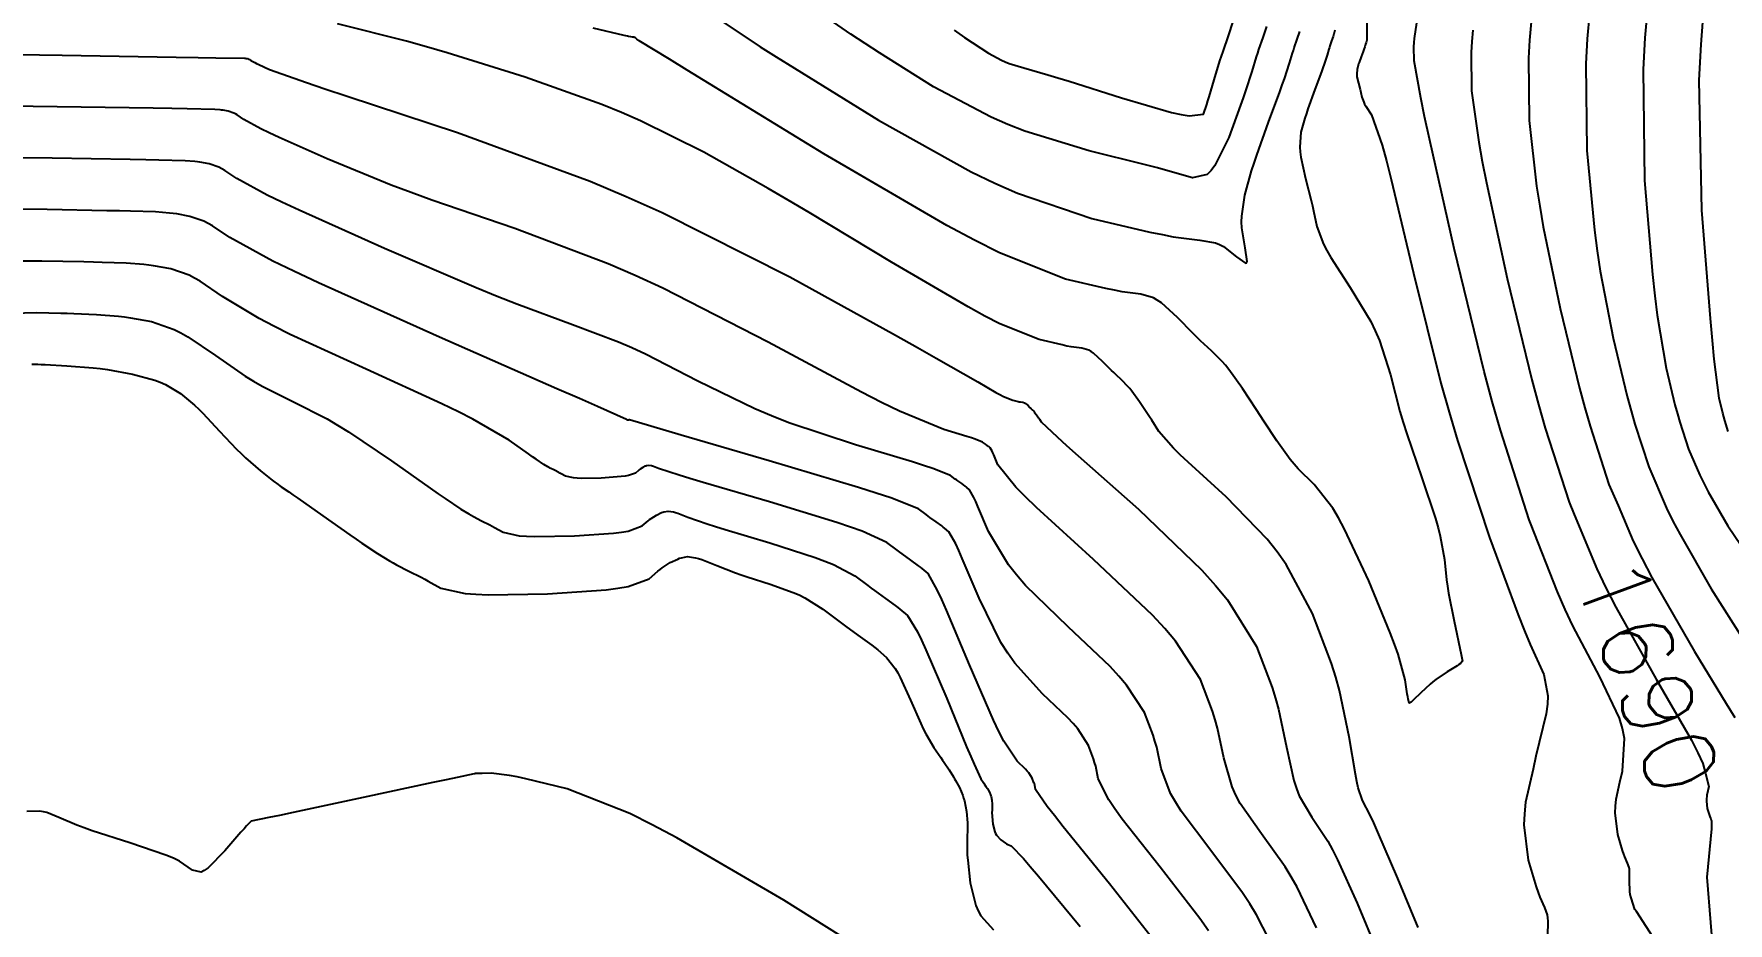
# Model space of a CAD drawing. Header units: metres. Extents: x 837476 to 838477, y 1189012 to 1191014.
# Drawn here: x 837908.3 to 837998.5, y 1190173.2 to 1190220.5 of the extents above; entities that cross this region are included whole.
import ezdxf

# ---------------------------------------------------------------- set-up
doc = ezdxf.new("R2010")
doc.units = ezdxf.units.M
doc.header["$LTSCALE"] = 0.3
doc.layers.add('COTAS 10', color=1, linetype='Continuous')
doc.layers.add('COTAS INT', color=252, linetype='Continuous')
doc.styles.get("Standard").update_dxf_attribs({"font": 'simplex.shx'})

msp = doc.modelspace()

# ---------------------------------------------------------------- linework, layer by layer
at = {"layer": 'COTAS 10'}
for points in [[(837973.937, 1190220.896), (837973.745, 1190220.314), (837973.524, 1190219.667), (837973.462, 1190219.473), (837973.399, 1190219.274), (837973.165, 1190218.502), (837972.832, 1190217.47), (837972.706, 1190217.106), (837972.566, 1190216.709), (837971.936, 1190214.995), (837971.2, 1190213.489), (837970.992, 1190213.224), (837970.782, 1190213.024), (837970.009, 1190212.848), (837968.688, 1190213.221), (837968.133, 1190213.366), (837967.495, 1190213.53), (837964.504, 1190214.275), (837961.088, 1190215.325), (837960.181, 1190215.681), (837959.291, 1190216.065), (837956.219, 1190217.69), (837953.345, 1190219.494), (837952.58, 1190219.993), (837951.828, 1190220.49), (837949.223, 1190222.281)], [(837984.923, 1190220.701), (837984.869, 1190220.104), (837984.833, 1190219.517), (837984.858, 1190217.478), (837985.236, 1190214.743), (837985.422, 1190213.717), (837985.645, 1190212.575), (837986.744, 1190207.478), (837988.061, 1190202.09), (837988.421, 1190200.763), (837988.778, 1190199.508), (837990.048, 1190195.574), (837990.319, 1190194.92), (837991.523, 1190192.021), (837992.008, 1190191.006), (837992.527, 1190189.978), (837994.68, 1190186.153), (837996.554, 1190182.896), (837996.897, 1190182.226), (837997.164, 1190181.656), (837997.308, 1190181.119), (837997.49, 1190180.437), (837997.385, 1190179.964), (837997.373, 1190179.912), (837997.359, 1190179.781), (837997.354, 1190179.655), (837997.404, 1190179.251), (837997.495, 1190178.947), (837997.515, 1190178.884), (837997.534, 1190178.83), (837997.587, 1190178.714), (837997.617, 1190178.629), (837997.622, 1190178.596), (837997.625, 1190178.558), (837997.622, 1190178.386), (837997.629, 1190178.18), (837997.381, 1190175.611), (837997.76, 1190170.774)], [(837976.601, 1190172.901), (837975.568, 1190175.063), (837975.255, 1190175.616), (837974.932, 1190176.15), (837973.668, 1190177.913), (837972.547, 1190179.527), (837972.314, 1190179.968), (837972.114, 1190180.405), (837971.67, 1190181.958), (837971.342, 1190183.53), (837971.215, 1190183.979), (837971.073, 1190184.435), (837970.43, 1190186.129), (837969.105, 1190188.165), (837968.532, 1190188.835), (837967.871, 1190189.551), (837964.74, 1190192.523), (837961.701, 1190195.286), (837961.098, 1190195.87), (837960.598, 1190196.376), (837959.652, 1190197.552), (837959.423, 1190198.096), (837959.375, 1190198.204), (837959.334, 1190198.293), (837959.239, 1190198.461), (837959.181, 1190198.51), (837959.163, 1190198.524), (837959.145, 1190198.539), (837959.069, 1190198.594), (837958.982, 1190198.656), (837958.93, 1190198.694), (837958.828, 1190198.771), (837958.445, 1190198.922), (837958.242, 1190198.989), (837957.997, 1190199.067), (837956.761, 1190199.437), (837954.409, 1190200.418), (837953.46, 1190200.88), (837952.382, 1190201.425), (837947.416, 1190204.082), (837941.817, 1190206.956), (837940.34, 1190207.637), (837938.896, 1190208.269), (837933.945, 1190210.138), (837929.526, 1190211.646), (837928.417, 1190212.05), (837927.358, 1190212.45), (837923.945, 1190213.844), (837921.386, 1190214.993), (837920.865, 1190215.237), (837920.425, 1190215.449), (837919.515, 1190215.947), (837919.156, 1190216.19), (837919.065, 1190216.241), (837918.976, 1190216.286), (837918.685, 1190216.388), (837918.411, 1190216.438), (837918.333, 1190216.448), (837918.255, 1190216.457), (837917.969, 1190216.48), (837916.505, 1190216.511), (837915.685, 1190216.525), (837914.685, 1190216.542), (837909.576, 1190216.625), (837904.463, 1190216.694)], [(837908.229, 1190202.926), (837908.542, 1190202.912), (837908.724, 1190202.903), (837908.947, 1190202.893), (837910.095, 1190202.837), (837911.493, 1190202.727), (837911.873, 1190202.681), (837912.25, 1190202.63), (837913.587, 1190202.39), (837914.782, 1190202.062), (837915.069, 1190201.954), (837915.337, 1190201.839), (837916.15, 1190201.363), (837916.888, 1190200.737), (837917.11, 1190200.527), (837917.339, 1190200.302), (837918.227, 1190199.357), (837919.13, 1190198.396), (837919.367, 1190198.16), (837919.6, 1190197.937), (837920.394, 1190197.242), (837921.026, 1190196.741), (837921.156, 1190196.641), (837921.265, 1190196.557), (837921.498, 1190196.393), (837921.902, 1190196.121), (837922.12, 1190195.969), (837922.384, 1190195.783), (837923.721, 1190194.837), (837925.164, 1190193.822), (837925.494, 1190193.593), (837925.794, 1190193.387), (837926.629, 1190192.831), (837927.273, 1190192.441), (837927.453, 1190192.339), (837927.634, 1190192.239), (837928.291, 1190191.902), (837928.957, 1190191.568), (837929.143, 1190191.47), (837929.329, 1190191.37), (837930.006, 1190190.991), (837931.29, 1190190.705), (837931.858, 1190190.664), (837932.519, 1190190.64), (837935.674, 1190190.691), (837938.789, 1190190.909), (837939.424, 1190190.99), (837939.961, 1190191.08), (837941.078, 1190191.479), (837941.54, 1190191.891), (837941.664, 1190191.99), (837941.786, 1190192.081), (837942.211, 1190192.355), (837942.604, 1190192.543), (837942.705, 1190192.58), (837942.803, 1190192.612), (837943.132, 1190192.673), (837943.559, 1190192.612), (837943.719, 1190192.567), (837943.897, 1190192.509), (837944.693, 1190192.196), (837945.685, 1190191.805), (837945.987, 1190191.697), (837946.3, 1190191.59), (837947.531, 1190191.206), (837948.756, 1190190.768), (837949.066, 1190190.627), (837949.364, 1190190.477), (837950.332, 1190189.864), (837951.176, 1190189.233), (837951.395, 1190189.072), (837951.607, 1190188.916), (837952.322, 1190188.405), (837952.946, 1190187.948), (837953.102, 1190187.828), (837953.25, 1190187.71), (837953.723, 1190187.307), (837954.177, 1190186.722), (837954.313, 1190186.49), (837954.454, 1190186.228), (837954.998, 1190185.026), (837955.537, 1190183.787), (837955.674, 1190183.502), (837955.805, 1190183.24), (837956.237, 1190182.503), (837956.603, 1190181.969), (837956.693, 1190181.837), (837956.779, 1190181.711), (837957.047, 1190181.31), (837957.278, 1190180.948), (837957.339, 1190180.847), (837957.399, 1190180.745), (837957.606, 1190180.373), (837957.783, 1190179.948), (837957.824, 1190179.813), (837957.861, 1190179.67), (837957.968, 1190179.091), (837958.026, 1190178.49), (837958.033, 1190178.335), (837958.036, 1190178.183), (837958.012, 1190177.673), (837958.005, 1190177.018), (837958.019, 1190176.775), (837958.039, 1190176.505), (837958.169, 1190175.307), (837958.465, 1190174.087), (837958.59, 1190173.803), (837958.734, 1190173.542), (837959.411, 1190172.795)]]:
    msp.add_lwpolyline(points, dxfattribs=at)
at = {"layer": 'COTAS INT'}
for points in [[(837998.518, 1190199.341), (837998.329, 1190199.927), (837998.275, 1190200.114), (837998.222, 1190200.311), (837998.026, 1190201.114), (837997.766, 1190203.178), (837997.672, 1190204.171), (837997.569, 1190205.346), (837997.118, 1190211.114), (837996.976, 1190218.034), (837997.069, 1190219.937), (837997.218, 1190221.833), (838000, 1190245.113)], [(837979.287, 1190221.665), (837979.288, 1190220.207), (837979.274, 1190220.145), (837979.269, 1190220.127), (837979.263, 1190220.109), (837979.24, 1190220.038), (837979.213, 1190219.96), (837979.205, 1190219.936), (837979.198, 1190219.912), (837979.169, 1190219.818), (837979.122, 1190219.675), (837979.103, 1190219.62), (837979.081, 1190219.558), (837978.977, 1190219.278), (837978.87, 1190218.978), (837978.846, 1190218.904), (837978.823, 1190218.834), (837978.761, 1190218.612), (837978.743, 1190218.381), (837978.748, 1190218.305), (837978.758, 1190218.224), (837978.831, 1190217.887), (837978.921, 1190217.547), (837978.941, 1190217.464), (837978.959, 1190217.385), (837979.011, 1190217.139), (837979.114, 1190216.863), (837979.165, 1190216.764), (837979.226, 1190216.657), (837979.53, 1190216.189), (837980.097, 1190214.574), (837980.324, 1190213.743), (837980.581, 1190212.746), (837981.764, 1190207.757), (837983.225, 1190201.904), (837983.658, 1190200.362), (837984.104, 1190198.854), (837985.814, 1190193.691), (837987.345, 1190189.566), (837987.678, 1190188.712), (837987.971, 1190187.983), (837988.7, 1190186.391), (837988.922, 1190185.252), (837988.896, 1190184.808), (837988.831, 1190184.308), (837988.28, 1190182.04), (837988.127, 1190181.358), (837987.732, 1190179.591), (837987.669, 1190178.976), (837987.644, 1190178.39), (837987.875, 1190176.504), (837988.3, 1190175.082), (837988.398, 1190174.788), (837988.486, 1190174.538), (837988.733, 1190173.994), (837988.872, 1190173.6), (837988.894, 1190173.444), (837988.907, 1190173.268), (837988.894, 1190172.462)], [(837991.136, 1190221.585), (837991.013, 1190220.235), (837990.932, 1190218.907), (837990.988, 1190214.296), (837991.402, 1190210.045), (837991.547, 1190208.944), (837991.705, 1190207.876), (837992.385, 1190204.296), (837993.142, 1190201.2), (837993.348, 1190200.438), (837993.553, 1190199.718), (837994.283, 1190197.458), (837995.231, 1190195.25), (837995.573, 1190194.562), (837995.951, 1190193.841), (837997.602, 1190190.959), (837999.372, 1190188.191)], [(837994.242, 1190222.027), (837994.085, 1190220.301), (837993.981, 1190218.603), (837994.053, 1190212.705), (837994.486, 1190207.695), (837994.61, 1190206.557), (837994.736, 1190205.527), (837995.205, 1190202.705), (837995.682, 1190200.756), (837995.812, 1190200.276), (837995.941, 1190199.822), (837996.4, 1190198.399), (837996.997, 1190197.009), (837997.213, 1190196.576), (837997.45, 1190196.122), (837998.49, 1190194.308), (837999.88, 1190192.272)], [(837982.013, 1190172.917), (837980.926, 1190175.523), (837979.87, 1190177.999), (837979.651, 1190178.492), (837979.465, 1190178.902), (837979.057, 1190179.689), (837978.827, 1190180.357), (837978.752, 1190180.692), (837978.673, 1190181.092), (837978.348, 1190183.078), (837977.832, 1190185.55), (837977.633, 1190186.256), (837977.41, 1190186.972), (837976.399, 1190189.637), (837974.982, 1190192.249), (837974.502, 1190192.932), (837973.985, 1190193.597), (837971.802, 1190195.854), (837969.774, 1190197.692), (837969.354, 1190198.093), (837968.997, 1190198.447), (837968.219, 1190199.338), (837967.831, 1190199.936), (837967.719, 1190200.106), (837967.606, 1190200.278), (837967.18, 1190200.917), (837966.77, 1190201.489), (837966.667, 1190201.619), (837966.569, 1190201.737), (837966.251, 1190202.061), (837965.917, 1190202.364), (837965.809, 1190202.469), (837965.694, 1190202.582), (837965.22, 1190203.068), (837964.734, 1190203.507), (837964.612, 1190203.591), (837964.495, 1190203.658), (837964.115, 1190203.769), (837963.555, 1190203.841), (837963.324, 1190203.885), (837963.061, 1190203.94), (837961.836, 1190204.224), (837959.758, 1190205.071), (837958.957, 1190205.48), (837958.057, 1190205.965), (837953.991, 1190208.346), (837949.594, 1190210.996), (837948.486, 1190211.65), (837947.426, 1190212.269), (837943.991, 1190214.215), (837940.633, 1190215.874), (837939.621, 1190216.312), (837938.574, 1190216.74), (837934.494, 1190218.206), (837930.337, 1190219.495), (837929.241, 1190219.811), (837928.168, 1190220.109), (837924.494, 1190221.038)], [(837977.571, 1190220.705), (837977.523, 1190220.496), (837977.506, 1190220.435), (837977.488, 1190220.371), (837977.408, 1190220.13), (837977.317, 1190219.862), (837977.291, 1190219.782), (837977.265, 1190219.699), (837977.168, 1190219.379), (837977.008, 1190218.892), (837976.941, 1190218.704), (837976.866, 1190218.492), (837976.513, 1190217.537), (837976.148, 1190216.516), (837976.064, 1190216.264), (837975.988, 1190216.024), (837975.776, 1190215.268), (837975.714, 1190214.481), (837975.732, 1190214.222), (837975.766, 1190213.945), (837976.014, 1190212.797), (837976.319, 1190211.636), (837976.389, 1190211.351), (837976.452, 1190211.083), (837976.627, 1190210.245), (837976.979, 1190209.302), (837977.154, 1190208.967), (837977.363, 1190208.6), (837978.398, 1190207.006), (837979.489, 1190205.195), (837979.733, 1190204.691), (837979.952, 1190204.185), (837980.535, 1190202.351), (837981.046, 1190200.39), (837981.22, 1190199.804), (837981.408, 1190199.2), (837982.205, 1190196.865), (837982.932, 1190194.705), (837983.075, 1190194.211), (837983.193, 1190193.762), (837983.412, 1190192.519), (837983.524, 1190191.44), (837983.575, 1190191.094), (837983.635, 1190190.728), (837983.924, 1190189.238), (837984.303, 1190187.459), (837984.381, 1190187.096), (837984.263, 1190186.976), (837984.184, 1190186.92), (837984.086, 1190186.854), (837983.566, 1190186.533), (837982.953, 1190186.129), (837982.797, 1190186.01), (837982.646, 1190185.888), (837982.148, 1190185.423), (837981.772, 1190185.044), (837981.698, 1190184.976), (837981.637, 1190184.925), (837981.527, 1190184.872), (837981.48, 1190185.092), (837981.46, 1190185.213), (837981.436, 1190185.36), (837981.322, 1190186.107), (837980.943, 1190187.474), (837980.751, 1190188.012), (837980.522, 1190188.62), (837979.383, 1190191.39), (837978.096, 1190194.136), (837977.774, 1190194.728), (837977.466, 1190195.246), (837976.478, 1190196.51), (837975.631, 1190197.344), (837975.412, 1190197.592), (837975.2, 1190197.848), (837974.493, 1190198.832), (837973.809, 1190199.887), (837973.612, 1190200.187), (837973.412, 1190200.491), (837972.66, 1190201.617), (837971.939, 1190202.626), (837971.757, 1190202.856), (837971.584, 1190203.063), (837971.023, 1190203.635), (837970.434, 1190204.169), (837970.243, 1190204.353), (837970.04, 1190204.554), (837969.204, 1190205.41), (837968.348, 1190206.183), (837968.132, 1190206.331), (837967.926, 1190206.451), (837967.255, 1190206.645), (837966.268, 1190206.773), (837965.861, 1190206.851), (837965.397, 1190206.948), (837963.238, 1190207.449), (837959.724, 1190208.85), (837958.404, 1190209.514), (837956.935, 1190210.297), (837950.38, 1190214.121), (837944.29, 1190217.845), (837943.115, 1190218.565), (837942.162, 1190219.15), (837940.563, 1190220.139), (837940.437, 1190220.229), (837940.413, 1190220.247), (837940.392, 1190220.262), (837940.355, 1190220.293), (837940.344, 1190220.303), (837940.336, 1190220.307), (837940.32, 1190220.313), (837940.298, 1190220.318), (837940.289, 1190220.319), (837940.28, 1190220.321), (837940.24, 1190220.327), (837940.192, 1190220.333), (837940.102, 1190220.345), (837940.012, 1190220.362), (837939.978, 1190220.37), (837939.939, 1190220.38), (837939.764, 1190220.425), (837938.106, 1190220.814)], [(837944.893, 1190221.21), (837946.995, 1190219.82), (837947.847, 1190219.279), (837948.818, 1190218.67), (837953.299, 1190215.905), (837958.231, 1190213.152), (837959.485, 1190212.55), (837960.69, 1190212.018), (837964.64, 1190210.674), (837967.733, 1190209.955), (837968.399, 1190209.817), (837968.982, 1190209.706), (837970.396, 1190209.522), (837971.228, 1190209.379), (837971.443, 1190209.293), (837971.651, 1190209.186), (837972.348, 1190208.633), (837972.816, 1190208.289), (837972.881, 1190208.315), (837972.917, 1190208.393), (837972.81, 1190209.111), (837972.63, 1190210.186), (837972.62, 1190210.49), (837972.626, 1190210.797), (837972.791, 1190211.924), (837973.152, 1190213.215), (837973.282, 1190213.623), (837973.425, 1190214.054), (837974.048, 1190215.796), (837974.651, 1190217.427), (837974.78, 1190217.788), (837974.893, 1190218.109), (837975.167, 1190218.94), (837975.332, 1190219.486), (837975.376, 1190219.628), (837975.421, 1190219.764), (837975.577, 1190220.222), (837975.712, 1190220.634)], [(837957.312, 1190220.706), (837957.872, 1190220.319), (837959.139, 1190219.474), (837959.838, 1190219.104), (837960.041, 1190219.016), (837960.248, 1190218.935), (837961.026, 1190218.696), (837962.313, 1190218.331), (837962.84, 1190218.17), (837963.441, 1190217.984), (837966.23, 1190217.097), (837968.889, 1190216.323), (837969.409, 1190216.208), (837969.835, 1190216.136), (837970.59, 1190216.236), (837970.765, 1190216.748), (837970.824, 1190216.936), (837970.889, 1190217.144), (837971.164, 1190218.063), (837971.466, 1190219.061), (837971.547, 1190219.319), (837971.628, 1190219.569), (837971.913, 1190220.406), (837972.162, 1190221.159)], [(837995.011, 1190171.628), (837993.632, 1190173.779), (837993.55, 1190173.884), (837993.343, 1190174.508), (837993.306, 1190174.676), (837993.279, 1190174.842), (837993.258, 1190175.424), (837993.266, 1190175.913), (837993.258, 1190176.02), (837993.245, 1190176.115), (837993.16, 1190176.354), (837993.01, 1190176.684), (837992.957, 1190176.836), (837992.898, 1190177.015), (837992.64, 1190177.878), (837992.499, 1190179.023), (837992.514, 1190179.379), (837992.552, 1190179.751), (837992.555, 1190179.762), (837992.756, 1190180.661), (837992.885, 1190181.239), (837992.997, 1190182.982), (837992.896, 1190183.517), (837992.738, 1190184.074), (837991.69, 1190186.272), (837990.249, 1190188.98), (837989.843, 1190189.859), (837989.434, 1190190.793), (837988, 1190194.456), (837987.931, 1190194.633), (837986.39, 1190199.404), (837985.957, 1190200.925), (837985.521, 1190202.534), (837983.924, 1190209.069), (837982.615, 1190214.924), (837982.36, 1190216.104), (837982.152, 1190217.092), (837981.793, 1190219.069), (837981.784, 1190219.822), (837981.797, 1190220.038), (837981.817, 1190220.259), (837981.947, 1190221.084)], [(837988.03, 1190221.143), (837987.941, 1190220.17), (837987.882, 1190219.212), (837987.923, 1190215.887), (837988.319, 1190212.394), (837988.485, 1190211.331), (837988.675, 1190210.225), (837989.565, 1190205.887), (837990.601, 1190201.645), (837990.884, 1190200.601), (837991.165, 1190199.613), (837992.166, 1190196.516), (837992.651, 1190195.386), (837993.465, 1190193.49), (837993.934, 1190192.548), (837994.451, 1190191.559), (837996.714, 1190187.611), (837998.412, 1190184.847), (837998.865, 1190184.11)], [(837903.781, 1190219.458), (837909.846, 1190219.364), (837915.914, 1190219.268), (837917.077, 1190219.25), (837918.017, 1190219.235), (837919.543, 1190219.209), (837919.608, 1190219.204), (837919.625, 1190219.202), (837919.643, 1190219.199), (837919.704, 1190219.188), (837919.77, 1190219.165), (837919.79, 1190219.155), (837919.81, 1190219.143), (837919.891, 1190219.089), (837920.096, 1190218.977), (837920.194, 1190218.929), (837920.312, 1190218.874), (837920.887, 1190218.616), (837922.843, 1190217.915), (837923.83, 1190217.582), (837925.011, 1190217.187), (837930.887, 1190215.257), (837937.942, 1190212.664), (837939.866, 1190211.85), (837941.778, 1190210.996), (837948.578, 1190207.566), (837954.199, 1190204.459), (837955.367, 1190203.807), (837956.367, 1190203.246), (837958.578, 1190201.975), (837959.54, 1190201.411), (837959.753, 1190201.297), (837959.943, 1190201.2), (837960.435, 1190201), (837960.724, 1190200.932), (837960.787, 1190200.919), (837960.841, 1190200.909), (837960.974, 1190200.892), (837961.064, 1190200.866), (837961.091, 1190200.85), (837961.12, 1190200.83), (837961.235, 1190200.726), (837961.347, 1190200.611), (837961.375, 1190200.584), (837961.4, 1190200.559), (837961.479, 1190200.488), (837961.555, 1190200.411), (837961.578, 1190200.383), (837961.602, 1190200.352), (837961.699, 1190200.217), (837961.8, 1190200.066), (837961.827, 1190200.025), (837961.853, 1190199.985), (837961.945, 1190199.843), (837962.793, 1190199.047), (837963.297, 1190198.594), (837963.917, 1190198.04), (837967.125, 1190195.199), (837970.504, 1190191.948), (837971.231, 1190191.136), (837971.868, 1190190.362), (837973.415, 1190187.883), (837974.241, 1190185.703), (837974.424, 1190185.118), (837974.587, 1190184.54), (837975.009, 1190182.518), (837975.394, 1190180.748), (837975.533, 1190180.33), (837975.687, 1190179.942), (837976.362, 1190178.801), (837977.198, 1190177.526), (837977.453, 1190177.054), (837977.719, 1190176.531), (837978.764, 1190174.212), (837979.808, 1190171.693)], [(837974.439, 1190171.59), (837973.416, 1190173.595), (837973.057, 1190174.178), (837972.665, 1190174.773), (837970.973, 1190177.024), (837969.407, 1190179.113), (837969.095, 1190179.605), (837968.834, 1190180.061), (837968.331, 1190181.397), (837968.097, 1190182.52), (837968.006, 1190182.841), (837967.905, 1190183.166), (837967.446, 1190184.376), (837966.5, 1190185.829), (837966.091, 1190186.307), (837965.619, 1190186.818), (837963.384, 1190188.94), (837961.122, 1190191.138), (837960.633, 1190191.698), (837960.204, 1190192.236), (837959.148, 1190194.004), (837958.587, 1190195.336), (837958.47, 1190195.6), (837958.368, 1190195.819), (837958.136, 1190196.23), (837957.995, 1190196.35), (837957.951, 1190196.385), (837957.905, 1190196.421), (837957.719, 1190196.556), (837957.507, 1190196.708), (837957.444, 1190196.754), (837957.379, 1190196.802), (837957.128, 1190196.989), (837956.192, 1190197.361), (837955.695, 1190197.525), (837955.095, 1190197.715), (837952.067, 1190198.622), (837948.527, 1190199.8), (837947.605, 1190200.161), (837946.707, 1190200.537), (837943.67, 1190202.021), (837940.899, 1190203.443), (837940.168, 1190203.78), (837939.453, 1190204.093), (837937.003, 1190205.018), (837934.042, 1190206.104), (837933.005, 1190206.519), (837931.873, 1190206.984), (837927.003, 1190209.072), (837922.46, 1190211.111), (837921.535, 1190211.545), (837920.755, 1190211.921), (837919.139, 1190212.804), (837918.503, 1190213.236), (837918.34, 1190213.327), (837918.183, 1190213.406), (837917.665, 1190213.589), (837917.178, 1190213.676), (837917.041, 1190213.695), (837916.903, 1190213.711), (837916.394, 1190213.751), (837914.993, 1190213.787), (837914.293, 1190213.801), (837913.457, 1190213.816), (837909.307, 1190213.885), (837905.145, 1190213.929)], [(837970.859, 1190172.74), (837970.398, 1190173.397), (837968.278, 1190176.136), (837966.267, 1190178.698), (837965.875, 1190179.243), (837965.555, 1190179.718), (837964.992, 1190180.837), (837964.852, 1190181.51), (837964.797, 1190181.702), (837964.737, 1190181.897), (837964.462, 1190182.622), (837963.895, 1190183.492), (837963.65, 1190183.779), (837963.367, 1190184.086), (837962.027, 1190185.357), (837960.543, 1190186.99), (837960.168, 1190187.525), (837959.809, 1190188.096), (837958.645, 1190190.455), (837957.752, 1190192.576), (837957.564, 1190192.997), (837957.402, 1190193.345), (837957.033, 1190193.999), (837956.809, 1190194.19), (837956.739, 1190194.246), (837956.665, 1190194.302), (837956.37, 1190194.518), (837956.032, 1190194.76), (837955.932, 1190194.833), (837955.828, 1190194.91), (837955.429, 1190195.208), (837953.954, 1190195.795), (837953.171, 1190196.053), (837952.227, 1190196.352), (837947.467, 1190197.779), (837942.787, 1190199.144), (837941.175, 1190199.614), (837940.031, 1190199.948), (837940.026, 1190199.95), (837940.025, 1190199.951), (837940.017, 1190199.951), (837940.015, 1190199.949), (837940.012, 1190199.948), (837940.01, 1190199.946), (837940.007, 1190199.944), (837940, 1190199.941), (837939.996, 1190199.94), (837939.992, 1190199.94), (837939.971, 1190199.938), (837939.942, 1190199.938), (837939.934, 1190199.94), (837939.929, 1190199.943), (837939.928, 1190199.944), (837939.927, 1190199.944), (837939.922, 1190199.946), (837939.918, 1190199.949), (837939.917, 1190199.949), (837939.916, 1190199.95), (837939.911, 1190199.953), (837939.903, 1190199.958), (837939.9, 1190199.961), (837939.895, 1190199.964), (837939.875, 1190199.978), (837938.334, 1190200.661), (837937.371, 1190201.085), (837936.176, 1190201.611), (837929.922, 1190204.362), (837923.483, 1190207.253), (837922.171, 1190207.868), (837921.063, 1190208.402), (837918.763, 1190209.662), (837917.849, 1190210.283), (837917.615, 1190210.414), (837917.39, 1190210.527), (837916.646, 1190210.789), (837915.946, 1190210.914), (837915.749, 1190210.941), (837915.55, 1190210.965), (837914.819, 1190211.023), (837913.482, 1190211.064), (837912.9, 1190211.076), (837912.228, 1190211.09), (837909.038, 1190211.145), (837905.827, 1190211.165)], [(837968.132, 1190172.021), (837965.584, 1190175.248), (837963.127, 1190178.283), (837962.656, 1190178.881), (837962.275, 1190179.374), (837961.653, 1190180.277), (837961.606, 1190180.5), (837961.588, 1190180.564), (837961.568, 1190180.628), (837961.477, 1190180.868), (837961.29, 1190181.156), (837961.208, 1190181.251), (837961.115, 1190181.353), (837960.671, 1190181.774), (837959.963, 1190182.843), (837959.703, 1190183.353), (837959.415, 1190183.956), (837958.141, 1190186.907), (837956.916, 1190189.817), (837956.658, 1190190.393), (837956.436, 1190190.871), (837955.93, 1190191.769), (837955.623, 1190192.03), (837955.526, 1190192.106), (837955.425, 1190192.184), (837955.021, 1190192.48), (837954.557, 1190192.812), (837954.42, 1190192.913), (837954.278, 1190193.017), (837953.73, 1190193.427), (837952.424, 1190194.022), (837951.803, 1190194.244), (837951.07, 1190194.491), (837947.488, 1190195.588), (837943.958, 1190196.626), (837943.258, 1190196.835), (837942.678, 1190197.011), (837941.585, 1190197.364), (837941.316, 1190197.47), (837941.256, 1190197.489), (837941.202, 1190197.505), (837941.058, 1190197.525), (837940.947, 1190197.505), (837940.914, 1190197.494), (837940.879, 1190197.481), (837940.747, 1190197.418), (837940.603, 1190197.325), (837940.562, 1190197.294), (837940.52, 1190197.261), (837940.364, 1190197.122), (837939.987, 1190196.987), (837939.806, 1190196.957), (837939.591, 1190196.93), (837938.539, 1190196.856), (837937.473, 1190196.839), (837937.25, 1190196.847), (837937.058, 1190196.861), (837936.625, 1190196.957), (837936.396, 1190197.085), (837936.333, 1190197.119), (837936.27, 1190197.152), (837936.045, 1190197.265), (837935.823, 1190197.379), (837935.762, 1190197.412), (837935.702, 1190197.447), (837935.484, 1190197.579), (837935.068, 1190197.862), (837934.882, 1190197.991), (837934.665, 1190198.143), (837933.627, 1190198.877), (837931.708, 1190199.99), (837930.936, 1190200.381), (837930.059, 1190200.808), (837926.023, 1190202.648), (837921.982, 1190204.503), (837921.103, 1190204.94), (837920.326, 1190205.343), (837918.387, 1190206.52), (837917.195, 1190207.329), (837916.89, 1190207.5), (837916.596, 1190207.648), (837915.626, 1190207.99), (837914.714, 1190208.153), (837914.457, 1190208.188), (837914.198, 1190208.219), (837913.244, 1190208.294), (837911.97, 1190208.34), (837911.508, 1190208.352), (837910.999, 1190208.364), (837908.768, 1190208.405), (837906.509, 1190208.401)], [(837907.191, 1190205.636), (837908.499, 1190205.666), (837909.771, 1190205.638), (837910.116, 1190205.628), (837910.458, 1190205.616), (837911.67, 1190205.566), (837912.845, 1190205.473), (837913.165, 1190205.435), (837913.482, 1190205.391), (837914.606, 1190205.19), (837915.803, 1190204.768), (837916.165, 1190204.586), (837916.541, 1190204.375), (837918.011, 1190203.378), (837919.589, 1190202.284), (837920.034, 1190202.012), (837920.482, 1190201.754), (837922.125, 1190200.934), (837923.943, 1190200.005), (837924.501, 1190199.678), (837925.083, 1190199.32), (837927.38, 1190197.777), (837929.435, 1190196.323), (837929.864, 1190196.022), (837930.233, 1190195.765), (837931.057, 1190195.205), (837931.488, 1190194.944), (837931.608, 1190194.875), (837931.729, 1190194.809), (837932.168, 1190194.584), (837932.614, 1190194.36), (837932.738, 1190194.295), (837932.862, 1190194.228), (837933.316, 1190193.974), (837934.174, 1190193.783), (837934.554, 1190193.755), (837934.996, 1190193.739), (837937.107, 1190193.774), (837939.19, 1190193.92), (837939.615, 1190193.974), (837939.974, 1190194.034), (837940.721, 1190194.301), (837941.03, 1190194.576), (837941.113, 1190194.642), (837941.195, 1190194.703), (837941.479, 1190194.886), (837941.742, 1190195.012), (837941.809, 1190195.037), (837941.875, 1190195.058), (837942.095, 1190195.099), (837942.38, 1190195.058), (837942.487, 1190195.028), (837942.607, 1190194.989), (837943.139, 1190194.78), (837944.182, 1190194.408), (837944.623, 1190194.266), (837945.129, 1190194.108), (837947.51, 1190193.397), (837949.913, 1190192.63), (837950.435, 1190192.436), (837950.894, 1190192.25), (837952.031, 1190191.645), (837952.727, 1190191.125), (837952.907, 1190190.992), (837953.082, 1190190.864), (837953.671, 1190190.442), (837954.186, 1190190.066), (837954.314, 1190189.967), (837954.436, 1190189.87), (837954.827, 1190189.538), (837955.361, 1190188.665), (837955.574, 1190188.227), (837955.815, 1190187.705), (837956.921, 1190185.109), (837957.984, 1190182.538), (837958.198, 1190182.031), (837958.378, 1190181.612), (837958.737, 1190180.84), (837958.86, 1190180.661), (837958.89, 1190180.616), (837958.919, 1190180.574), (837959.009, 1190180.439), (837959.086, 1190180.318), (837959.107, 1190180.284), (837959.127, 1190180.25), (837959.197, 1190180.125), (837959.256, 1190179.983), (837959.27, 1190179.937), (837959.282, 1190179.889), (837959.318, 1190179.695), (837959.338, 1190179.493), (837959.34, 1190179.441), (837959.341, 1190179.39), (837959.333, 1190179.219), (837959.331, 1190178.999), (837959.335, 1190178.918), (837959.342, 1190178.827), (837959.386, 1190178.425), (837959.485, 1190178.016), (837959.527, 1190177.921), (837959.575, 1190177.833), (837959.803, 1190177.582), (837960.049, 1190177.414), (837960.109, 1190177.378), (837960.167, 1190177.347), (837960.345, 1190177.275), (837961.005, 1190176.591), (837961.365, 1190176.173), (837961.803, 1190175.657), (837964.025, 1190172.971)], [(837953.601, 1190171.026), (837948.262, 1190174.376), (837942.555, 1190177.702), (837941.244, 1190178.394), (837940.051, 1190178.988), (837936.714, 1190180.303), (837934.53, 1190180.839), (837934.063, 1190180.94), (837933.656, 1190181.02), (837932.681, 1190181.14), (837932.202, 1190181.129), (837932.108, 1190181.127), (837932.03, 1190181.125), (837931.885, 1190181.124), (837931.853, 1190181.123), (837931.846, 1190181.122), (837931.84, 1190181.121), (837931.824, 1190181.114), (837931.815, 1190181.108), (837931.812, 1190181.107), (837931.81, 1190181.106), (837931.803, 1190181.105), (837931.795, 1190181.106), (837931.792, 1190181.106), (837931.789, 1190181.107), (837931.776, 1190181.106), (837930.86, 1190180.912), (837930.287, 1190180.79), (837929.577, 1190180.638), (837925.858, 1190179.843), (837922.134, 1190179.047), (837921.42, 1190178.895), (837920.843, 1190178.773), (837919.903, 1190178.578), (837919.663, 1190178.335), (837919.527, 1190178.183), (837919.361, 1190177.993), (837918.51, 1190177.001), (837917.609, 1190176.093), (837917.411, 1190175.956), (837917.236, 1190175.869), (837916.79, 1190175.972), (837916.095, 1190176.456), (837915.762, 1190176.61), (837915.368, 1190176.772), (837913.439, 1190177.429), (837911.447, 1190178.071), (837911.013, 1190178.224), (837910.63, 1190178.365), (837909.671, 1190178.786), (837909.03, 1190179.045), (837908.846, 1190179.085), (837908.66, 1190179.111), (837907.968, 1190179.091)]]:
    msp.add_lwpolyline(points, dxfattribs=at)

# ---------------------------------------------------------------- texts
at = {"layer": 'COTAS 10', "insert": (837990.194, 1190191.811), "char_height": 3.8, "attachment_point": 7, "rotation": 290.13324}
msp.add_mtext('1690', dxfattribs=at)

doc.saveas('drawing.dxf')
